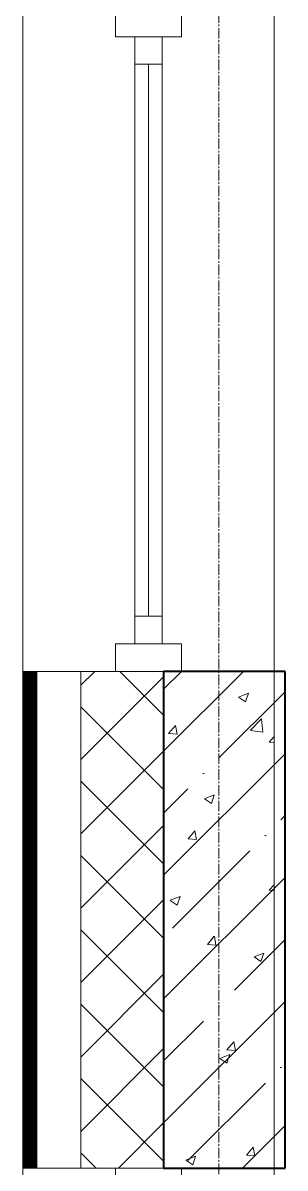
# Model space of a CAD drawing. Header units: millimetres. Extents: x -24360 to 609566, y -391049 to 148426.
# Drawn here: x 193674 to 194149, y 16754 to 18829 of the extents above; entities that cross this region are included whole.
import ezdxf

# ---------------------------------------------------------------- set-up
doc = ezdxf.new("R2010")
doc.units = ezdxf.units.MM
doc.linetypes.add('CENTER2', pattern=[28.575, 19.05, -3.175, 3.175, -3.175])
doc.linetypes.add('HIDDEN2', pattern=[4.7625, 3.175, -1.5875])
for name, color, linetype, lineweight in [('A-Wall_Материал_Газоблок_Контур', 250, 'Continuous', 0), ('АР_Колонны', 70, 'Continuous', 30), ('АР_Окна', 4, 'Continuous', 5), ('АР_Стены ЖБ', 7, 'Continuous', 30), ('АР_Стены ПЕНОблок', 52, 'Continuous', 20), ('АР_Тонкая', 254, 'Continuous', 5), ('АР_Утеплитель', 31, 'Continuous', 0), ('АР_Штриховка', 8, 'Continuous', 0)]:
    doc.layers.add(name, color=color, linetype=linetype, lineweight=lineweight)
doc.layers.add('АР_Оси_РД_100', color=7, linetype='Continuous', lineweight=0, true_color=0x525252)

msp = doc.modelspace()

# ---------------------------------------------------------------- hatches: boundary and pattern name
at = {"layer": 'АР_Штриховка', "linetype": 'Continuous', "lineweight": 5, "true_color": 0x000000}
h = msp.add_hatch(dxfattribs=at)
h.set_pattern_fill('ANSI35', color=18, scale=25, style=0)
h.set_pattern_definition([(45, (194029.4, -14045.81), (-112.2532, 112.2532), []), (45, (194141.65, -14045.81), (-112.2532, 112.2532), [198.4375, -39.6875, 0, -39.6875])])
h.paths.add_polyline_path([(193929.4, 16754.189), (194149.4, 16754.189), (194149.4, 17654.189), (193929.4, 17654.189)], flags=0)

# ---------------------------------------------------------------- linework, layer by layer
at = {"layer": 'A-Wall_Материал_Газоблок_Контур', "color": 18, "linetype": 'Continuous', "lineweight": 0, "true_color": 0x000000}
for p, q in [((193674.4, 18854.189), (193674.4, 17654.189)), ((194129.4, 17654.189), (194129.4, 18854.189)), ((193674.4, 16754.189), (193674.4, 13454.189)), ((194129.4, 13454.189), (194129.4, 16754.189))]:
    msp.add_line(p, q, dxfattribs=at)
at = {"layer": 'АР_Колонны', "color": 18, "linetype": 'HIDDEN2', "lineweight": 25, "true_color": 0x000000}
for p, q in [((193929.4, 17654.189), (194149.4, 17654.189)), ((193929.4, 16754.189), (193929.4, 17654.189)), ((194149.4, 17654.189), (194149.4, 16754.189)), ((194149.4, 16754.189), (193929.4, 16754.189))]:
    msp.add_line(p, q, dxfattribs=at)
at = {"layer": 'АР_Колонны', "color": 18, "linetype": 'Continuous', "lineweight": 30, "true_color": 0x000000}
for p, q in [((194149.4, 17654.189), (193929.4, 17654.189)), ((193929.4, 17654.189), (193929.4, 16754.189)), ((194149.4, 16754.189), (194149.4, 17654.189)), ((193929.4, 16754.189), (194149.4, 16754.189))]:
    msp.add_line(p, q, dxfattribs=at)
at = {"layer": 'АР_Окна', "color": 18, "linetype": 'Continuous', "lineweight": 5, "true_color": 0x000000}
for p, q in [((193674.4, 18854.189), (193674.4, 17654.189)), ((194129.4, 18854.189), (194129.4, 17654.189)), ((193876.9, 18754.189), (193926.9, 18754.189)), ((193901.9, 18754.189), (193901.9, 17754.189)), ((193876.9, 17754.189), (193926.9, 17754.189)), ((193674.4, 16754.189), (193674.4, 13454.189)), ((194129.4, 16754.189), (194129.4, 13454.189))]:
    msp.add_line(p, q, dxfattribs=at)
for points in [[(193961.9, 18804.189), (193961.9, 18854.189), (193841.9, 18854.189), (193841.9, 18804.189)], [(193876.9, 18804.189), (193926.9, 18804.189), (193926.9, 17704.189), (193876.9, 17704.189)], [(193961.9, 17704.189), (193961.9, 17654.189), (193841.9, 17654.189), (193841.9, 17704.189)], [(193961.9, 16704.189), (193961.9, 16754.189), (193841.9, 16754.189), (193841.9, 16704.189)]]:
    msp.add_lwpolyline(points, close=True, dxfattribs=at)
at = {"layer": 'АР_Оси_РД_100', "linetype": 'CENTER2'}
msp.add_line((194029.4, -4259.177), (194029.4, 30254.189), dxfattribs=at)
at = {"layer": 'АР_Стены ЖБ', "color": 18, "linetype": 'Continuous', "lineweight": 40, "true_color": 0x000000}
for p, q in [((194149.4, 17654.189), (193929.4, 17654.189)), ((193929.4, 17654.189), (193929.4, 16754.189)), ((194149.4, 16754.189), (194149.4, 17654.189)), ((193929.4, 16754.189), (194149.4, 16754.189))]:
    msp.add_line(p, q, dxfattribs=at)
at = {"layer": 'АР_Стены ПЕНОблок', "color": 18, "linetype": 'Continuous', "lineweight": 20, "true_color": 0x000000}
for p, q in [((194129.4, 17654.189), (193929.4, 17654.189)), ((193929.4, 17654.189), (193929.4, 16754.189)), ((194129.4, 16754.189), (194129.4, 17654.189)), ((193929.4, 16754.189), (194129.4, 16754.189))]:
    msp.add_line(p, q, dxfattribs=at)
at = {"layer": 'АР_Тонкая', "color": 18, "linetype": 'Continuous', "lineweight": 5, "true_color": 0x000000}
for p, q in [((193699.4, 17654.189), (193674.4, 17654.189)), ((193674.4, 17654.189), (193674.4, 16754.189)), ((193779.4, 17654.189), (193699.4, 17654.189)), ((193699.4, 17654.189), (193699.4, 16754.189)), ((193699.4, 16754.189), (193699.4, 17654.189)), ((193779.4, 16754.189), (193779.4, 17654.189)), ((193674.4, 16754.189), (193699.4, 16754.189)), ((193699.4, 16754.189), (193779.4, 16754.189))]:
    msp.add_line(p, q, dxfattribs=at)
at = {"layer": 'АР_Утеплитель', "color": 18, "linetype": 'Continuous', "lineweight": 0, "true_color": 0x000000}
for p, q in [((193929.4, 17654.189), (193779.4, 17654.189)), ((193779.4, 17654.189), (193779.4, 16754.189)), ((193929.4, 16754.189), (193929.4, 17654.189)), ((193779.4, 16754.189), (193929.4, 16754.189))]:
    msp.add_line(p, q, dxfattribs=at)
at = {"layer": 'АР_Штриховка', "color": 18, "linetype": 'Continuous', "lineweight": 0, "true_color": 0x000000}
for p, q in [((193674.4, 17653.189), (193699.4, 17653.189)), ((193674.4, 17652.189), (193699.4, 17652.189)), ((193674.4, 17651.189), (193699.4, 17651.189)), ((193674.4, 17650.189), (193699.4, 17650.189)), ((193674.4, 17649.189), (193699.4, 17649.189)), ((193674.4, 17648.189), (193699.4, 17648.189)), ((193674.4, 17647.189), (193699.4, 17647.189)), ((193674.4, 17646.189), (193699.4, 17646.189)), ((193674.4, 17645.189), (193699.4, 17645.189)), ((193674.4, 17644.189), (193699.4, 17644.189)), ((193674.4, 17643.189), (193699.4, 17643.189)), ((193674.4, 17642.189), (193699.4, 17642.189)), ((193674.4, 17641.189), (193699.4, 17641.189)), ((193674.4, 17640.189), (193699.4, 17640.189)), ((193674.4, 17639.189), (193699.4, 17639.189)), ((193674.4, 17638.189), (193699.4, 17638.189)), ((193779.4, 17628.999), (193804.589, 17654.189)), ((193779.4, 17494.295), (193929.4, 17644.295)), ((193929.4, 17574.888), (193850.099, 17654.189)), ((193674.4, 17637.189), (193699.4, 17637.189)), ((193674.4, 17636.189), (193699.4, 17636.189)), ((193674.4, 17635.189), (193699.4, 17635.189)), ((193674.4, 17634.189), (193699.4, 17634.189)), ((193674.4, 17633.189), (193699.4, 17633.189)), ((193674.4, 17632.189), (193699.4, 17632.189)), ((193674.4, 17631.189), (193699.4, 17631.189)), ((193674.4, 17630.189), (193699.4, 17630.189)), ((193674.4, 17629.189), (193699.4, 17629.189)), ((193674.4, 17628.189), (193699.4, 17628.189)), ((193674.4, 17627.189), (193699.4, 17627.189)), ((193674.4, 17626.189), (193699.4, 17626.189)), ((193674.4, 17625.189), (193699.4, 17625.189)), ((193674.4, 17624.189), (193699.4, 17624.189)), ((193674.4, 17623.189), (193699.4, 17623.189)), ((193674.4, 17622.189), (193699.4, 17622.189)), ((193674.4, 17621.189), (193699.4, 17621.189)), ((193674.4, 17620.189), (193699.4, 17620.189)), ((193674.4, 17619.189), (193699.4, 17619.189)), ((193674.4, 17618.189), (193699.4, 17618.189)), ((193674.4, 17617.189), (193699.4, 17617.189)), ((193674.4, 17616.189), (193699.4, 17616.189)), ((193674.4, 17615.189), (193699.4, 17615.189)), ((193674.4, 17614.189), (193699.4, 17614.189)), ((193674.4, 17613.189), (193699.4, 17613.189)), ((193674.4, 17612.189), (193699.4, 17612.189)), ((193674.4, 17611.189), (193699.4, 17611.189)), ((193674.4, 17610.189), (193699.4, 17610.189)), ((193674.4, 17609.189), (193699.4, 17609.189)), ((193674.4, 17608.189), (193699.4, 17608.189)), ((193674.4, 17607.189), (193699.4, 17607.189)), ((193674.4, 17606.189), (193699.4, 17606.189)), ((193674.4, 17605.189), (193699.4, 17605.189)), ((193674.4, 17604.189), (193699.4, 17604.189)), ((193674.4, 17603.189), (193699.4, 17603.189)), ((193674.4, 17602.189), (193699.4, 17602.189)), ((193674.4, 17601.189), (193699.4, 17601.189)), ((193674.4, 17600.189), (193699.4, 17600.189)), ((193674.4, 17599.189), (193699.4, 17599.189)), ((193674.4, 17598.189), (193699.4, 17598.189)), ((193674.4, 17597.189), (193699.4, 17597.189)), ((193674.4, 17596.189), (193699.4, 17596.189)), ((194065.063, 17607.72), (194077.698, 17599.198)), ((194065.073, 17607.741), (194082.857, 17614.568)), ((194077.701, 17599.197), (194082.851, 17614.546)), ((193674.4, 17595.189), (193699.4, 17595.189)), ((193674.4, 17594.189), (193699.4, 17594.189)), ((193674.4, 17593.189), (193699.4, 17593.189)), ((193674.4, 17592.189), (193699.4, 17592.189)), ((193674.4, 17591.189), (193699.4, 17591.189)), ((193674.4, 17590.189), (193699.4, 17590.189)), ((193674.4, 17589.189), (193699.4, 17589.189)), ((193674.4, 17588.189), (193699.4, 17588.189)), ((193674.4, 17587.189), (193699.4, 17587.189)), ((193674.4, 17586.189), (193699.4, 17586.189)), ((193674.4, 17585.189), (193699.4, 17585.189)), ((193674.4, 17584.189), (193699.4, 17584.189)), ((193674.4, 17583.189), (193699.4, 17583.189)), ((193674.4, 17582.189), (193699.4, 17582.189)), ((193674.4, 17581.189), (193699.4, 17581.189)), ((193674.4, 17580.189), (193699.4, 17580.189)), ((193674.4, 17579.189), (193699.4, 17579.189)), ((193674.4, 17578.189), (193699.4, 17578.189)), ((193674.4, 17577.189), (193699.4, 17577.189)), ((193674.4, 17576.189), (193699.4, 17576.189)), ((193929.4, 17440.184), (193779.4, 17590.184)), ((193674.4, 17575.189), (193699.4, 17575.189)), ((193674.4, 17574.189), (193699.4, 17574.189)), ((193674.4, 17573.189), (193699.4, 17573.189)), ((193674.4, 17572.189), (193699.4, 17572.189)), ((193674.4, 17571.189), (193699.4, 17571.189)), ((193674.4, 17570.189), (193699.4, 17570.189)), ((193674.4, 17569.189), (193699.4, 17569.189)), ((193674.4, 17568.189), (193699.4, 17568.189)), ((193674.4, 17567.189), (193699.4, 17567.189)), ((193674.4, 17566.189), (193699.4, 17566.189)), ((193674.4, 17565.189), (193699.4, 17565.189)), ((193674.4, 17564.189), (193699.4, 17564.189)), ((193674.4, 17563.189), (193699.4, 17563.189)), ((193674.4, 17562.189), (193699.4, 17562.189)), ((193674.4, 17561.189), (193699.4, 17561.189)), ((193674.4, 17560.189), (193699.4, 17560.189)), ((193674.4, 17559.189), (193699.4, 17559.189)), ((193674.4, 17558.189), (193699.4, 17558.189)), ((193674.4, 17557.189), (193699.4, 17557.189)), ((193674.4, 17556.189), (193699.4, 17556.189)), ((193674.4, 17555.189), (193699.4, 17555.189)), ((193938.414, 17541.688), (193950.659, 17556.281)), ((193953.672, 17540.373), (193950.735, 17556.295)), ((194086.592, 17547.394), (194106.375, 17568.013)), ((194109.201, 17543.893), (194106.395, 17568.016)), ((193674.4, 17554.189), (193699.4, 17554.189)), ((193674.4, 17553.189), (193699.4, 17553.189)), ((193674.4, 17552.189), (193699.4, 17552.189)), ((193674.4, 17551.189), (193699.4, 17551.189)), ((193674.4, 17550.189), (193699.4, 17550.189)), ((193674.4, 17549.189), (193699.4, 17549.189)), ((193674.4, 17548.189), (193699.4, 17548.189)), ((193674.4, 17547.189), (193699.4, 17547.189)), ((193674.4, 17546.189), (193699.4, 17546.189)), ((193674.4, 17545.189), (193699.4, 17545.189)), ((193674.4, 17544.189), (193699.4, 17544.189)), ((193674.4, 17543.189), (193699.4, 17543.189)), ((193674.4, 17542.189), (193699.4, 17542.189)), ((193674.4, 17541.189), (193699.4, 17541.189)), ((193674.4, 17540.189), (193699.4, 17540.189)), ((193674.4, 17539.189), (193699.4, 17539.189)), ((193674.4, 17538.189), (193699.4, 17538.189)), ((193674.4, 17537.189), (193699.4, 17537.189)), ((193674.4, 17536.189), (193699.4, 17536.189)), ((193674.4, 17535.189), (193699.4, 17535.189)), ((193674.4, 17534.189), (193699.4, 17534.189)), ((193938.414, 17541.688), (193953.596, 17540.36)), ((194086.606, 17547.364), (194109.196, 17543.861)), ((194120.599, 17525.749), (194129.4, 17536.237)), ((193674.4, 17533.189), (193699.4, 17533.189)), ((193674.4, 17532.189), (193699.4, 17532.189)), ((193674.4, 17531.189), (193699.4, 17531.189)), ((193674.4, 17530.189), (193699.4, 17530.189)), ((193674.4, 17529.189), (193699.4, 17529.189)), ((193674.4, 17528.189), (193699.4, 17528.189)), ((193674.4, 17527.189), (193699.4, 17527.189)), ((193674.4, 17526.189), (193699.4, 17526.189)), ((193674.4, 17525.189), (193699.4, 17525.189)), ((193674.4, 17524.189), (193699.4, 17524.189)), ((193674.4, 17523.189), (193699.4, 17523.189)), ((193674.4, 17522.189), (193699.4, 17522.189)), ((193674.4, 17521.189), (193699.4, 17521.189)), ((193674.4, 17520.189), (193699.4, 17520.189)), ((193674.4, 17519.189), (193699.4, 17519.189)), ((193674.4, 17518.189), (193699.4, 17518.189)), ((193674.4, 17517.189), (193699.4, 17517.189)), ((193674.4, 17516.189), (193699.4, 17516.189)), ((193674.4, 17515.189), (193699.4, 17515.189)), ((193674.4, 17514.189), (193699.4, 17514.189)), ((193674.4, 17513.189), (193699.4, 17513.189)), ((194120.599, 17525.749), (194129.4, 17524.979)), ((193674.4, 17512.189), (193699.4, 17512.189)), ((193674.4, 17511.189), (193699.4, 17511.189)), ((193674.4, 17510.189), (193699.4, 17510.189)), ((193674.4, 17509.189), (193699.4, 17509.189)), ((193674.4, 17508.189), (193699.4, 17508.189)), ((193674.4, 17507.189), (193699.4, 17507.189)), ((193674.4, 17506.189), (193699.4, 17506.189)), ((193674.4, 17505.189), (193699.4, 17505.189)), ((193674.4, 17504.189), (193699.4, 17504.189)), ((193674.4, 17503.189), (193699.4, 17503.189)), ((193674.4, 17502.189), (193699.4, 17502.189)), ((193674.4, 17501.189), (193699.4, 17501.189)), ((193674.4, 17500.189), (193699.4, 17500.189)), ((193674.4, 17499.189), (193699.4, 17499.189)), ((193674.4, 17498.189), (193699.4, 17498.189)), ((193674.4, 17497.189), (193699.4, 17497.189)), ((193674.4, 17496.189), (193699.4, 17496.189)), ((193674.4, 17495.189), (193699.4, 17495.189)), ((193674.4, 17494.189), (193699.4, 17494.189)), ((193674.4, 17493.189), (193699.4, 17493.189)), ((193779.4, 17359.592), (193929.4, 17509.592)), ((193674.4, 17492.189), (193699.4, 17492.189)), ((193674.4, 17491.189), (193699.4, 17491.189)), ((193674.4, 17490.189), (193699.4, 17490.189)), ((193674.4, 17489.189), (193699.4, 17489.189)), ((193674.4, 17488.189), (193699.4, 17488.189)), ((193674.4, 17487.189), (193699.4, 17487.189)), ((193674.4, 17486.189), (193699.4, 17486.189)), ((193674.4, 17485.189), (193699.4, 17485.189)), ((193674.4, 17484.189), (193699.4, 17484.189)), ((193674.4, 17483.189), (193699.4, 17483.189)), ((193674.4, 17482.189), (193699.4, 17482.189)), ((193674.4, 17481.189), (193699.4, 17481.189)), ((193674.4, 17480.189), (193699.4, 17480.189)), ((193674.4, 17479.189), (193699.4, 17479.189)), ((193674.4, 17478.189), (193699.4, 17478.189)), ((193674.4, 17477.189), (193699.4, 17477.189)), ((193674.4, 17476.189), (193699.4, 17476.189)), ((193674.4, 17475.189), (193699.4, 17475.189)), ((193674.4, 17474.189), (193699.4, 17474.189)), ((193674.4, 17473.189), (193699.4, 17473.189)), ((193674.4, 17472.189), (193699.4, 17472.189)), ((193674.4, 17471.189), (193699.4, 17471.189)), ((193674.4, 17470.189), (193699.4, 17470.189)), ((193674.4, 17469.189), (193699.4, 17469.189)), ((193674.4, 17468.189), (193699.4, 17468.189)), ((193674.4, 17467.189), (193699.4, 17467.189)), ((193674.4, 17466.189), (193699.4, 17466.189)), ((193674.4, 17465.189), (193699.4, 17465.189)), ((193674.4, 17464.189), (193699.4, 17464.189)), ((193674.4, 17463.189), (193699.4, 17463.189)), ((193674.4, 17462.189), (193699.4, 17462.189)), ((193674.4, 17461.189), (193699.4, 17461.189)), ((193674.4, 17460.189), (193699.4, 17460.189)), ((193674.4, 17459.189), (193699.4, 17459.189)), ((193674.4, 17458.189), (193699.4, 17458.189)), ((193674.4, 17457.189), (193699.4, 17457.189)), ((193674.4, 17456.189), (193699.4, 17456.189)), ((193674.4, 17455.189), (193699.4, 17455.189)), ((193674.4, 17454.189), (193699.4, 17454.189)), ((193674.4, 17453.189), (193699.4, 17453.189)), ((193674.4, 17452.189), (193699.4, 17452.189)), ((193674.4, 17451.189), (193699.4, 17451.189)), ((193929.4, 17305.48), (193779.4, 17455.48)), ((193674.4, 17450.189), (193699.4, 17450.189)), ((193674.4, 17449.189), (193699.4, 17449.189)), ((193674.4, 17448.189), (193699.4, 17448.189)), ((193674.4, 17447.189), (193699.4, 17447.189)), ((193674.4, 17446.189), (193699.4, 17446.189)), ((193674.4, 17445.189), (193699.4, 17445.189)), ((193674.4, 17444.189), (193699.4, 17444.189)), ((193674.4, 17443.189), (193699.4, 17443.189)), ((193674.4, 17442.189), (193699.4, 17442.189)), ((193674.4, 17441.189), (193699.4, 17441.189)), ((193674.4, 17440.189), (193699.4, 17440.189)), ((193674.4, 17439.189), (193699.4, 17439.189)), ((193674.4, 17438.189), (193699.4, 17438.189)), ((193674.4, 17437.189), (193699.4, 17437.189)), ((193674.4, 17436.189), (193699.4, 17436.189)), ((193674.4, 17435.189), (193699.4, 17435.189)), ((193674.4, 17434.189), (193699.4, 17434.189)), ((193674.4, 17433.189), (193699.4, 17433.189)), ((193674.4, 17432.189), (193699.4, 17432.189)), ((193674.4, 17431.189), (193699.4, 17431.189)), ((193674.4, 17430.189), (193699.4, 17430.189)), ((194003.27, 17423.553), (194021.055, 17430.379)), ((194015.899, 17415.009), (194021.049, 17430.358)), ((193674.4, 17429.189), (193699.4, 17429.189)), ((193674.4, 17428.189), (193699.4, 17428.189)), ((193674.4, 17427.189), (193699.4, 17427.189)), ((193674.4, 17426.189), (193699.4, 17426.189)), ((193674.4, 17425.189), (193699.4, 17425.189)), ((193674.4, 17424.189), (193699.4, 17424.189)), ((193674.4, 17423.189), (193699.4, 17423.189)), ((193674.4, 17422.189), (193699.4, 17422.189)), ((193674.4, 17421.189), (193699.4, 17421.189)), ((193674.4, 17420.189), (193699.4, 17420.189)), ((193674.4, 17419.189), (193699.4, 17419.189)), ((193674.4, 17418.189), (193699.4, 17418.189)), ((193674.4, 17417.189), (193699.4, 17417.189)), ((193674.4, 17416.189), (193699.4, 17416.189)), ((193674.4, 17415.189), (193699.4, 17415.189)), ((193674.4, 17414.189), (193699.4, 17414.189)), ((193674.4, 17413.189), (193699.4, 17413.189)), ((193674.4, 17412.189), (193699.4, 17412.189)), ((193674.4, 17411.189), (193699.4, 17411.189)), ((193674.4, 17410.189), (193699.4, 17410.189)), ((194003.261, 17423.532), (194015.896, 17415.01)), ((193674.4, 17409.189), (193699.4, 17409.189)), ((193674.4, 17408.189), (193699.4, 17408.189)), ((193674.4, 17407.189), (193699.4, 17407.189)), ((193674.4, 17406.189), (193699.4, 17406.189)), ((193674.4, 17405.189), (193699.4, 17405.189)), ((193674.4, 17404.189), (193699.4, 17404.189)), ((193674.4, 17403.189), (193699.4, 17403.189)), ((193674.4, 17402.189), (193699.4, 17402.189)), ((193674.4, 17401.189), (193699.4, 17401.189)), ((193674.4, 17400.189), (193699.4, 17400.189)), ((193674.4, 17399.189), (193699.4, 17399.189)), ((193674.4, 17398.189), (193699.4, 17398.189)), ((193674.4, 17397.189), (193699.4, 17397.189)), ((193674.4, 17396.189), (193699.4, 17396.189)), ((193674.4, 17395.189), (193699.4, 17395.189)), ((193674.4, 17394.189), (193699.4, 17394.189)), ((193674.4, 17393.189), (193699.4, 17393.189)), ((193674.4, 17392.189), (193699.4, 17392.189)), ((193674.4, 17391.189), (193699.4, 17391.189)), ((193674.4, 17390.189), (193699.4, 17390.189)), ((193674.4, 17389.189), (193699.4, 17389.189)), ((193674.4, 17388.189), (193699.4, 17388.189)), ((193674.4, 17387.189), (193699.4, 17387.189)), ((193674.4, 17386.189), (193699.4, 17386.189)), ((193674.4, 17385.189), (193699.4, 17385.189)), ((193674.4, 17384.189), (193699.4, 17384.189)), ((193674.4, 17383.189), (193699.4, 17383.189)), ((193674.4, 17382.189), (193699.4, 17382.189)), ((193674.4, 17381.189), (193699.4, 17381.189)), ((193674.4, 17380.189), (193699.4, 17380.189)), ((193674.4, 17379.189), (193699.4, 17379.189)), ((193674.4, 17378.189), (193699.4, 17378.189)), ((193674.4, 17377.189), (193699.4, 17377.189)), ((193674.4, 17376.189), (193699.4, 17376.189)), ((193674.4, 17375.189), (193699.4, 17375.189)), ((193674.4, 17374.189), (193699.4, 17374.189)), ((193674.4, 17373.189), (193699.4, 17373.189)), ((193674.4, 17372.189), (193699.4, 17372.189)), ((193674.4, 17371.189), (193699.4, 17371.189)), ((193674.4, 17370.189), (193699.4, 17370.189)), ((193674.4, 17369.189), (193699.4, 17369.189)), ((193674.4, 17368.189), (193699.4, 17368.189)), ((193779.4, 17224.888), (193929.4, 17374.888)), ((193674.4, 17367.189), (193699.4, 17367.189)), ((193674.4, 17366.189), (193699.4, 17366.189)), ((193674.4, 17365.189), (193699.4, 17365.189)), ((193674.4, 17364.189), (193699.4, 17364.189)), ((193674.4, 17363.189), (193699.4, 17363.189)), ((193674.4, 17362.189), (193699.4, 17362.189)), ((193674.4, 17361.189), (193699.4, 17361.189)), ((193674.4, 17360.189), (193699.4, 17360.189)), ((193674.4, 17359.189), (193699.4, 17359.189)), ((193674.4, 17358.189), (193699.4, 17358.189)), ((193674.4, 17357.189), (193699.4, 17357.189)), ((193674.4, 17356.189), (193699.4, 17356.189)), ((193674.4, 17355.189), (193699.4, 17355.189)), ((193674.4, 17354.189), (193699.4, 17354.189)), ((193674.4, 17353.189), (193699.4, 17353.189)), ((193674.4, 17352.189), (193699.4, 17352.189)), ((193674.4, 17351.189), (193699.4, 17351.189)), ((193674.4, 17350.189), (193699.4, 17350.189)), ((193674.4, 17349.189), (193699.4, 17349.189)), ((193674.4, 17348.189), (193699.4, 17348.189)), ((193674.4, 17347.189), (193699.4, 17347.189)), ((193973.658, 17350.631), (193985.903, 17365.224)), ((193973.658, 17350.631), (193988.84, 17349.303)), ((193988.915, 17349.317), (193985.978, 17365.238)), ((193674.4, 17346.189), (193699.4, 17346.189)), ((193674.4, 17345.189), (193699.4, 17345.189)), ((193674.4, 17344.189), (193699.4, 17344.189)), ((193674.4, 17343.189), (193699.4, 17343.189)), ((193674.4, 17342.189), (193699.4, 17342.189)), ((193674.4, 17341.189), (193699.4, 17341.189)), ((193674.4, 17340.189), (193699.4, 17340.189)), ((193674.4, 17339.189), (193699.4, 17339.189)), ((193674.4, 17338.189), (193699.4, 17338.189)), ((193674.4, 17337.189), (193699.4, 17337.189)), ((193674.4, 17336.189), (193699.4, 17336.189)), ((193674.4, 17335.189), (193699.4, 17335.189)), ((193674.4, 17334.189), (193699.4, 17334.189)), ((193674.4, 17333.189), (193699.4, 17333.189)), ((193674.4, 17332.189), (193699.4, 17332.189)), ((193674.4, 17331.189), (193699.4, 17331.189)), ((193674.4, 17330.189), (193699.4, 17330.189)), ((193674.4, 17329.189), (193699.4, 17329.189)), ((193674.4, 17328.189), (193699.4, 17328.189)), ((193674.4, 17327.189), (193699.4, 17327.189)), ((193674.4, 17326.189), (193699.4, 17326.189)), ((193674.4, 17325.189), (193699.4, 17325.189)), ((193674.4, 17324.189), (193699.4, 17324.189)), ((193674.4, 17323.189), (193699.4, 17323.189)), ((193674.4, 17322.189), (193699.4, 17322.189)), ((193674.4, 17321.189), (193699.4, 17321.189)), ((193674.4, 17320.189), (193699.4, 17320.189)), ((193674.4, 17319.189), (193699.4, 17319.189)), ((193674.4, 17318.189), (193699.4, 17318.189)), ((193674.4, 17317.189), (193699.4, 17317.189)), ((193674.4, 17316.189), (193699.4, 17316.189)), ((193674.4, 17315.189), (193699.4, 17315.189)), ((193674.4, 17314.189), (193699.4, 17314.189)), ((193674.4, 17313.189), (193699.4, 17313.189)), ((193674.4, 17312.189), (193699.4, 17312.189)), ((193674.4, 17311.189), (193699.4, 17311.189)), ((193674.4, 17310.189), (193699.4, 17310.189)), ((193674.4, 17309.189), (193699.4, 17309.189)), ((193674.4, 17308.189), (193699.4, 17308.189)), ((193674.4, 17307.189), (193699.4, 17307.189)), ((193674.4, 17306.189), (193699.4, 17306.189)), ((193929.4, 17170.776), (193779.4, 17320.776)), ((193674.4, 17305.189), (193699.4, 17305.189)), ((193674.4, 17304.189), (193699.4, 17304.189)), ((193674.4, 17303.189), (193699.4, 17303.189)), ((193674.4, 17302.189), (193699.4, 17302.189)), ((193674.4, 17301.189), (193699.4, 17301.189)), ((193674.4, 17300.189), (193699.4, 17300.189)), ((193674.4, 17299.189), (193699.4, 17299.189)), ((193674.4, 17298.189), (193699.4, 17298.189)), ((193674.4, 17297.189), (193699.4, 17297.189)), ((193674.4, 17296.189), (193699.4, 17296.189)), ((193674.4, 17295.189), (193699.4, 17295.189)), ((193674.4, 17294.189), (193699.4, 17294.189)), ((193674.4, 17293.189), (193699.4, 17293.189)), ((193674.4, 17292.189), (193699.4, 17292.189)), ((193674.4, 17291.189), (193699.4, 17291.189)), ((193674.4, 17290.189), (193699.4, 17290.189)), ((193674.4, 17289.189), (193699.4, 17289.189)), ((193674.4, 17288.189), (193699.4, 17288.189)), ((193674.4, 17287.189), (193699.4, 17287.189)), ((193674.4, 17286.189), (193699.4, 17286.189)), ((193674.4, 17285.189), (193699.4, 17285.189)), ((193674.4, 17284.189), (193699.4, 17284.189)), ((193674.4, 17283.189), (193699.4, 17283.189)), ((193674.4, 17282.189), (193699.4, 17282.189)), ((193674.4, 17281.189), (193699.4, 17281.189)), ((193674.4, 17280.189), (193699.4, 17280.189)), ((193674.4, 17279.189), (193699.4, 17279.189)), ((193674.4, 17278.189), (193699.4, 17278.189)), ((193674.4, 17277.189), (193699.4, 17277.189)), ((193674.4, 17276.189), (193699.4, 17276.189)), ((193674.4, 17275.189), (193699.4, 17275.189)), ((193674.4, 17274.189), (193699.4, 17274.189)), ((193674.4, 17273.189), (193699.4, 17273.189)), ((193674.4, 17272.189), (193699.4, 17272.189)), ((193674.4, 17271.189), (193699.4, 17271.189)), ((193674.4, 17270.189), (193699.4, 17270.189)), ((193674.4, 17269.189), (193699.4, 17269.189)), ((193674.4, 17268.189), (193699.4, 17268.189)), ((193674.4, 17267.189), (193699.4, 17267.189)), ((193674.4, 17266.189), (193699.4, 17266.189)), ((193674.4, 17265.189), (193699.4, 17265.189)), ((193674.4, 17264.189), (193699.4, 17264.189)), ((194120.266, 17257.926), (194129.4, 17267.445)), ((193674.4, 17263.189), (193699.4, 17263.189)), ((193674.4, 17262.189), (193699.4, 17262.189)), ((193674.4, 17261.189), (193699.4, 17261.189)), ((193674.4, 17260.189), (193699.4, 17260.189)), ((193674.4, 17259.189), (193699.4, 17259.189)), ((193674.4, 17258.189), (193699.4, 17258.189)), ((193674.4, 17257.189), (193699.4, 17257.189)), ((193674.4, 17256.189), (193699.4, 17256.189)), ((193674.4, 17255.189), (193699.4, 17255.189)), ((193674.4, 17254.189), (193699.4, 17254.189)), ((193674.4, 17253.189), (193699.4, 17253.189)), ((193674.4, 17252.189), (193699.4, 17252.189)), ((193674.4, 17251.189), (193699.4, 17251.189)), ((193674.4, 17250.189), (193699.4, 17250.189)), ((193674.4, 17249.189), (193699.4, 17249.189)), ((193674.4, 17248.189), (193699.4, 17248.189)), ((193674.4, 17247.189), (193699.4, 17247.189)), ((193674.4, 17246.189), (193699.4, 17246.189)), ((193674.4, 17245.189), (193699.4, 17245.189)), ((193674.4, 17244.189), (193699.4, 17244.189)), ((193941.468, 17239.364), (193959.253, 17246.191)), ((193954.097, 17230.821), (193959.247, 17246.17)), ((194120.281, 17257.896), (194129.4, 17256.482)), ((193674.4, 17243.189), (193699.4, 17243.189)), ((193674.4, 17242.189), (193699.4, 17242.189)), ((193674.4, 17241.189), (193699.4, 17241.189)), ((193674.4, 17240.189), (193699.4, 17240.189)), ((193674.4, 17239.189), (193699.4, 17239.189)), ((193674.4, 17238.189), (193699.4, 17238.189)), ((193674.4, 17237.189), (193699.4, 17237.189)), ((193674.4, 17236.189), (193699.4, 17236.189)), ((193674.4, 17235.189), (193699.4, 17235.189)), ((193674.4, 17234.189), (193699.4, 17234.189)), ((193674.4, 17233.189), (193699.4, 17233.189)), ((193674.4, 17232.189), (193699.4, 17232.189)), ((193674.4, 17231.189), (193699.4, 17231.189)), ((193674.4, 17230.189), (193699.4, 17230.189)), ((193674.4, 17229.189), (193699.4, 17229.189)), ((193674.4, 17228.189), (193699.4, 17228.189)), ((193674.4, 17227.189), (193699.4, 17227.189)), ((193674.4, 17226.189), (193699.4, 17226.189)), ((193674.4, 17225.189), (193699.4, 17225.189)), ((193674.4, 17224.189), (193699.4, 17224.189)), ((193674.4, 17223.189), (193699.4, 17223.189)), ((193779.4, 17090.184), (193929.4, 17240.184)), ((193941.459, 17239.344), (193954.094, 17230.822)), ((193674.4, 17222.189), (193699.4, 17222.189)), ((193674.4, 17221.189), (193699.4, 17221.189)), ((193674.4, 17220.189), (193699.4, 17220.189)), ((193674.4, 17219.189), (193699.4, 17219.189)), ((193674.4, 17218.189), (193699.4, 17218.189)), ((193674.4, 17217.189), (193699.4, 17217.189)), ((193674.4, 17216.189), (193699.4, 17216.189)), ((193674.4, 17215.189), (193699.4, 17215.189)), ((193674.4, 17214.189), (193699.4, 17214.189)), ((193674.4, 17213.189), (193699.4, 17213.189)), ((193674.4, 17212.189), (193699.4, 17212.189)), ((193674.4, 17211.189), (193699.4, 17211.189)), ((193674.4, 17210.189), (193699.4, 17210.189)), ((193674.4, 17209.189), (193699.4, 17209.189)), ((193674.4, 17208.189), (193699.4, 17208.189)), ((193674.4, 17207.189), (193699.4, 17207.189)), ((193674.4, 17206.189), (193699.4, 17206.189)), ((193674.4, 17205.189), (193699.4, 17205.189)), ((193674.4, 17204.189), (193699.4, 17204.189)), ((193674.4, 17203.189), (193699.4, 17203.189)), ((193674.4, 17202.189), (193699.4, 17202.189)), ((193674.4, 17201.189), (193699.4, 17201.189)), ((193674.4, 17200.189), (193699.4, 17200.189)), ((193674.4, 17199.189), (193699.4, 17199.189)), ((193674.4, 17198.189), (193699.4, 17198.189)), ((193674.4, 17197.189), (193699.4, 17197.189)), ((193674.4, 17196.189), (193699.4, 17196.189)), ((193674.4, 17195.189), (193699.4, 17195.189)), ((193674.4, 17194.189), (193699.4, 17194.189)), ((193674.4, 17193.189), (193699.4, 17193.189)), ((193674.4, 17192.189), (193699.4, 17192.189)), ((193674.4, 17191.189), (193699.4, 17191.189)), ((193674.4, 17190.189), (193699.4, 17190.189)), ((193674.4, 17189.189), (193699.4, 17189.189)), ((193674.4, 17188.189), (193699.4, 17188.189)), ((193674.4, 17187.189), (193699.4, 17187.189)), ((193674.4, 17186.189), (193699.4, 17186.189)), ((193674.4, 17185.189), (193699.4, 17185.189)), ((193674.4, 17184.189), (193699.4, 17184.189)), ((193674.4, 17183.189), (193699.4, 17183.189)), ((193674.4, 17182.189), (193699.4, 17182.189)), ((193674.4, 17181.189), (193699.4, 17181.189)), ((193929.4, 17036.072), (193779.4, 17186.072)), ((193674.4, 17180.189), (193699.4, 17180.189)), ((193674.4, 17179.189), (193699.4, 17179.189)), ((193674.4, 17178.189), (193699.4, 17178.189)), ((193674.4, 17177.189), (193699.4, 17177.189)), ((193674.4, 17176.189), (193699.4, 17176.189)), ((193674.4, 17175.189), (193699.4, 17175.189)), ((193674.4, 17174.189), (193699.4, 17174.189)), ((193674.4, 17173.189), (193699.4, 17173.189)), ((193674.4, 17172.189), (193699.4, 17172.189)), ((193674.4, 17171.189), (193699.4, 17171.189)), ((193674.4, 17170.189), (193699.4, 17170.189)), ((193674.4, 17169.189), (193699.4, 17169.189)), ((193674.4, 17168.189), (193699.4, 17168.189)), ((193674.4, 17167.189), (193699.4, 17167.189)), ((193674.4, 17166.189), (193699.4, 17166.189)), ((193674.4, 17165.189), (193699.4, 17165.189)), ((193674.4, 17164.189), (193699.4, 17164.189)), ((193674.4, 17163.189), (193699.4, 17163.189)), ((193674.4, 17162.189), (193699.4, 17162.189)), ((193674.4, 17161.189), (193699.4, 17161.189)), ((194008.901, 17159.574), (194021.146, 17174.168)), ((194024.158, 17158.26), (194021.221, 17174.181)), ((193674.4, 17160.189), (193699.4, 17160.189)), ((193674.4, 17159.189), (193699.4, 17159.189)), ((193674.4, 17158.189), (193699.4, 17158.189)), ((193674.4, 17157.189), (193699.4, 17157.189)), ((193674.4, 17156.189), (193699.4, 17156.189)), ((193674.4, 17155.189), (193699.4, 17155.189)), ((193674.4, 17154.189), (193699.4, 17154.189)), ((193674.4, 17153.189), (193699.4, 17153.189)), ((193674.4, 17152.189), (193699.4, 17152.189)), ((193674.4, 17151.189), (193699.4, 17151.189)), ((193674.4, 17150.189), (193699.4, 17150.189)), ((193674.4, 17149.189), (193699.4, 17149.189)), ((193674.4, 17148.189), (193699.4, 17148.189)), ((193674.4, 17147.189), (193699.4, 17147.189)), ((193674.4, 17146.189), (193699.4, 17146.189)), ((193674.4, 17145.189), (193699.4, 17145.189)), ((193674.4, 17144.189), (193699.4, 17144.189)), ((193674.4, 17143.189), (193699.4, 17143.189)), ((193674.4, 17142.189), (193699.4, 17142.189)), ((193674.4, 17141.189), (193699.4, 17141.189)), ((193674.4, 17140.189), (193699.4, 17140.189)), ((194008.901, 17159.574), (194024.083, 17158.246)), ((194093.083, 17137.099), (194110.867, 17143.926)), ((194105.711, 17128.556), (194110.861, 17143.905)), ((193674.4, 17139.189), (193699.4, 17139.189)), ((193674.4, 17138.189), (193699.4, 17138.189)), ((193674.4, 17137.189), (193699.4, 17137.189)), ((193674.4, 17136.189), (193699.4, 17136.189)), ((193674.4, 17135.189), (193699.4, 17135.189)), ((193674.4, 17134.189), (193699.4, 17134.189)), ((193674.4, 17133.189), (193699.4, 17133.189)), ((193674.4, 17132.189), (193699.4, 17132.189)), ((193674.4, 17131.189), (193699.4, 17131.189)), ((193674.4, 17130.189), (193699.4, 17130.189)), ((193674.4, 17129.189), (193699.4, 17129.189)), ((193674.4, 17128.189), (193699.4, 17128.189)), ((193674.4, 17127.189), (193699.4, 17127.189)), ((193674.4, 17126.189), (193699.4, 17126.189)), ((193674.4, 17125.189), (193699.4, 17125.189)), ((193674.4, 17124.189), (193699.4, 17124.189)), ((193674.4, 17123.189), (193699.4, 17123.189)), ((193674.4, 17122.189), (193699.4, 17122.189)), ((193674.4, 17121.189), (193699.4, 17121.189)), ((193674.4, 17120.189), (193699.4, 17120.189)), ((193674.4, 17119.189), (193699.4, 17119.189)), ((194093.074, 17137.079), (194105.708, 17128.557)), ((193674.4, 17118.189), (193699.4, 17118.189)), ((193674.4, 17117.189), (193699.4, 17117.189)), ((193674.4, 17116.189), (193699.4, 17116.189)), ((193674.4, 17115.189), (193699.4, 17115.189)), ((193674.4, 17114.189), (193699.4, 17114.189)), ((193674.4, 17113.189), (193699.4, 17113.189)), ((193674.4, 17112.189), (193699.4, 17112.189)), ((193674.4, 17111.189), (193699.4, 17111.189)), ((193674.4, 17110.189), (193699.4, 17110.189)), ((193674.4, 17109.189), (193699.4, 17109.189)), ((193674.4, 17108.189), (193699.4, 17108.189)), ((193674.4, 17107.189), (193699.4, 17107.189)), ((193674.4, 17106.189), (193699.4, 17106.189)), ((193674.4, 17105.189), (193699.4, 17105.189)), ((193674.4, 17104.189), (193699.4, 17104.189)), ((193674.4, 17103.189), (193699.4, 17103.189)), ((193674.4, 17102.189), (193699.4, 17102.189)), ((193674.4, 17101.189), (193699.4, 17101.189)), ((193674.4, 17100.189), (193699.4, 17100.189)), ((193674.4, 17099.189), (193699.4, 17099.189)), ((193674.4, 17098.189), (193699.4, 17098.189)), ((193779.4, 16955.48), (193929.4, 17105.48)), ((193674.4, 17097.189), (193699.4, 17097.189)), ((193674.4, 17096.189), (193699.4, 17096.189)), ((193674.4, 17095.189), (193699.4, 17095.189)), ((193674.4, 17094.189), (193699.4, 17094.189)), ((193674.4, 17093.189), (193699.4, 17093.189)), ((193674.4, 17092.189), (193699.4, 17092.189)), ((193674.4, 17091.189), (193699.4, 17091.189)), ((193674.4, 17090.189), (193699.4, 17090.189)), ((193674.4, 17089.189), (193699.4, 17089.189)), ((193674.4, 17088.189), (193699.4, 17088.189)), ((193674.4, 17087.189), (193699.4, 17087.189)), ((193674.4, 17086.189), (193699.4, 17086.189)), ((193674.4, 17085.189), (193699.4, 17085.189)), ((193674.4, 17084.189), (193699.4, 17084.189)), ((193674.4, 17083.189), (193699.4, 17083.189)), ((193674.4, 17082.189), (193699.4, 17082.189)), ((193674.4, 17081.189), (193699.4, 17081.189)), ((193674.4, 17080.189), (193699.4, 17080.189)), ((193674.4, 17079.189), (193699.4, 17079.189)), ((193674.4, 17078.189), (193699.4, 17078.189)), ((193674.4, 17077.189), (193699.4, 17077.189)), ((193674.4, 17076.189), (193699.4, 17076.189)), ((193674.4, 17075.189), (193699.4, 17075.189)), ((193674.4, 17074.189), (193699.4, 17074.189)), ((193674.4, 17073.189), (193699.4, 17073.189)), ((193674.4, 17072.189), (193699.4, 17072.189)), ((193674.4, 17071.189), (193699.4, 17071.189)), ((193674.4, 17070.189), (193699.4, 17070.189)), ((193674.4, 17069.189), (193699.4, 17069.189)), ((193674.4, 17068.189), (193699.4, 17068.189)), ((193674.4, 17067.189), (193699.4, 17067.189)), ((193674.4, 17066.189), (193699.4, 17066.189)), ((193674.4, 17065.189), (193699.4, 17065.189)), ((193674.4, 17064.189), (193699.4, 17064.189)), ((193674.4, 17063.189), (193699.4, 17063.189)), ((193674.4, 17062.189), (193699.4, 17062.189)), ((193674.4, 17061.189), (193699.4, 17061.189)), ((193674.4, 17060.189), (193699.4, 17060.189)), ((193674.4, 17059.189), (193699.4, 17059.189)), ((193674.4, 17058.189), (193699.4, 17058.189)), ((193674.4, 17057.189), (193699.4, 17057.189)), ((193674.4, 17056.189), (193699.4, 17056.189)), ((193674.4, 17055.189), (193699.4, 17055.189)), ((193674.4, 17054.189), (193699.4, 17054.189)), ((193674.4, 17053.189), (193699.4, 17053.189)), ((193674.4, 17052.189), (193699.4, 17052.189)), ((193674.4, 17051.189), (193699.4, 17051.189)), ((193674.4, 17050.189), (193699.4, 17050.189)), ((193674.4, 17049.189), (193699.4, 17049.189)), ((193674.4, 17048.189), (193699.4, 17048.189)), ((193674.4, 17047.189), (193699.4, 17047.189)), ((193674.4, 17046.189), (193699.4, 17046.189)), ((193674.4, 17045.189), (193699.4, 17045.189)), ((193674.4, 17044.189), (193699.4, 17044.189)), ((193674.4, 17043.189), (193699.4, 17043.189)), ((193674.4, 17042.189), (193699.4, 17042.189)), ((193674.4, 17041.189), (193699.4, 17041.189)), ((193674.4, 17040.189), (193699.4, 17040.189)), ((193674.4, 17039.189), (193699.4, 17039.189)), ((193674.4, 17038.189), (193699.4, 17038.189)), ((193674.4, 17037.189), (193699.4, 17037.189)), ((193674.4, 17036.189), (193699.4, 17036.189)), ((193929.4, 16901.369), (193779.4, 17051.369)), ((193674.4, 17035.189), (193699.4, 17035.189)), ((193674.4, 17034.189), (193699.4, 17034.189)), ((193674.4, 17033.189), (193699.4, 17033.189)), ((193674.4, 17032.189), (193699.4, 17032.189)), ((193674.4, 17031.189), (193699.4, 17031.189)), ((193674.4, 17030.189), (193699.4, 17030.189)), ((193674.4, 17029.189), (193699.4, 17029.189)), ((193674.4, 17028.189), (193699.4, 17028.189)), ((193674.4, 17027.189), (193699.4, 17027.189)), ((193674.4, 17026.189), (193699.4, 17026.189)), ((193674.4, 17025.189), (193699.4, 17025.189)), ((193674.4, 17024.189), (193699.4, 17024.189)), ((193674.4, 17023.189), (193699.4, 17023.189)), ((193674.4, 17022.189), (193699.4, 17022.189)), ((193674.4, 17021.189), (193699.4, 17021.189)), ((193674.4, 17020.189), (193699.4, 17020.189)), ((193674.4, 17019.189), (193699.4, 17019.189)), ((193674.4, 17018.189), (193699.4, 17018.189)), ((193674.4, 17017.189), (193699.4, 17017.189)), ((193674.4, 17016.189), (193699.4, 17016.189)), ((193674.4, 17015.189), (193699.4, 17015.189)), ((193674.4, 17014.189), (193699.4, 17014.189)), ((193674.4, 17013.189), (193699.4, 17013.189)), ((193674.4, 17012.189), (193699.4, 17012.189)), ((193674.4, 17011.189), (193699.4, 17011.189)), ((193674.4, 17010.189), (193699.4, 17010.189)), ((193674.4, 17009.189), (193699.4, 17009.189)), ((193674.4, 17008.189), (193699.4, 17008.189)), ((193674.4, 17007.189), (193699.4, 17007.189)), ((193674.4, 17006.189), (193699.4, 17006.189)), ((193674.4, 17005.189), (193699.4, 17005.189)), ((193674.4, 17004.189), (193699.4, 17004.189)), ((193674.4, 17003.189), (193699.4, 17003.189)), ((193674.4, 17002.189), (193699.4, 17002.189)), ((193674.4, 17001.189), (193699.4, 17001.189)), ((193674.4, 17000.189), (193699.4, 17000.189)), ((193674.4, 16999.189), (193699.4, 16999.189)), ((193674.4, 16998.189), (193699.4, 16998.189)), ((193674.4, 16997.189), (193699.4, 16997.189)), ((193674.4, 16996.189), (193699.4, 16996.189)), ((193674.4, 16995.189), (193699.4, 16995.189)), ((193674.4, 16994.189), (193699.4, 16994.189)), ((193674.4, 16993.189), (193699.4, 16993.189)), ((193674.4, 16992.189), (193699.4, 16992.189)), ((193674.4, 16991.189), (193699.4, 16991.189)), ((193674.4, 16990.189), (193699.4, 16990.189)), ((193674.4, 16989.189), (193699.4, 16989.189)), ((193674.4, 16988.189), (193699.4, 16988.189)), ((193674.4, 16987.189), (193699.4, 16987.189)), ((193674.4, 16986.189), (193699.4, 16986.189)), ((193674.4, 16985.189), (193699.4, 16985.189)), ((193674.4, 16984.189), (193699.4, 16984.189)), ((193674.4, 16983.189), (193699.4, 16983.189)), ((193674.4, 16982.189), (193699.4, 16982.189)), ((193674.4, 16981.189), (193699.4, 16981.189)), ((193674.4, 16980.189), (193699.4, 16980.189)), ((193674.4, 16979.189), (193699.4, 16979.189)), ((193674.4, 16978.189), (193699.4, 16978.189)), ((193674.4, 16977.189), (193699.4, 16977.189)), ((193674.4, 16976.189), (193699.4, 16976.189)), ((193674.4, 16975.189), (193699.4, 16975.189)), ((193674.4, 16974.189), (193699.4, 16974.189)), ((194044.145, 16968.518), (194056.39, 16983.111)), ((194059.4, 16967.203), (194056.464, 16983.124)), ((193674.4, 16973.189), (193699.4, 16973.189)), ((193674.4, 16972.189), (193699.4, 16972.189)), ((193674.4, 16971.189), (193699.4, 16971.189)), ((193674.4, 16970.189), (193699.4, 16970.189)), ((193674.4, 16969.189), (193699.4, 16969.189)), ((193674.4, 16968.189), (193699.4, 16968.189)), ((193674.4, 16967.189), (193699.4, 16967.189)), ((193674.4, 16966.189), (193699.4, 16966.189)), ((193674.4, 16965.189), (193699.4, 16965.189)), ((193674.4, 16964.189), (193699.4, 16964.189)), ((193674.4, 16963.189), (193699.4, 16963.189)), ((193674.4, 16962.189), (193699.4, 16962.189)), ((193674.4, 16961.189), (193699.4, 16961.189)), ((193674.4, 16960.189), (193699.4, 16960.189)), ((193674.4, 16959.189), (193699.4, 16959.189)), ((193674.4, 16958.189), (193699.4, 16958.189)), ((193674.4, 16957.189), (193699.4, 16957.189)), ((193674.4, 16956.189), (193699.4, 16956.189)), ((193674.4, 16955.189), (193699.4, 16955.189)), ((193674.4, 16954.189), (193699.4, 16954.189)), ((193674.4, 16953.189), (193699.4, 16953.189)), ((193779.4, 16820.776), (193929.4, 16970.776)), ((194031.272, 16952.891), (194043.906, 16944.369)), ((194031.281, 16952.911), (194049.065, 16959.738)), ((194043.909, 16944.368), (194049.059, 16959.717)), ((194044.145, 16968.517), (194059.327, 16967.189)), ((193674.4, 16952.189), (193699.4, 16952.189)), ((193674.4, 16951.189), (193699.4, 16951.189)), ((193674.4, 16950.189), (193699.4, 16950.189)), ((193674.4, 16949.189), (193699.4, 16949.189)), ((193674.4, 16948.189), (193699.4, 16948.189)), ((193674.4, 16947.189), (193699.4, 16947.189)), ((193674.4, 16946.189), (193699.4, 16946.189)), ((193674.4, 16945.189), (193699.4, 16945.189)), ((193674.4, 16944.189), (193699.4, 16944.189)), ((193674.4, 16943.189), (193699.4, 16943.189)), ((193674.4, 16942.189), (193699.4, 16942.189)), ((193674.4, 16941.189), (193699.4, 16941.189)), ((193674.4, 16940.189), (193699.4, 16940.189)), ((193674.4, 16939.189), (193699.4, 16939.189)), ((193674.4, 16938.189), (193699.4, 16938.189)), ((193674.4, 16937.189), (193699.4, 16937.189)), ((193674.4, 16936.189), (193699.4, 16936.189)), ((193674.4, 16935.189), (193699.4, 16935.189)), ((193674.4, 16934.189), (193699.4, 16934.189)), ((193674.4, 16933.189), (193699.4, 16933.189)), ((193674.4, 16932.189), (193699.4, 16932.189)), ((193674.4, 16931.189), (193699.4, 16931.189)), ((193674.4, 16930.189), (193699.4, 16930.189)), ((193674.4, 16929.189), (193699.4, 16929.189)), ((193674.4, 16928.189), (193699.4, 16928.189)), ((193674.4, 16927.189), (193699.4, 16927.189)), ((193674.4, 16926.189), (193699.4, 16926.189)), ((193674.4, 16925.189), (193699.4, 16925.189)), ((193674.4, 16924.189), (193699.4, 16924.189)), ((193674.4, 16923.189), (193699.4, 16923.189)), ((193674.4, 16922.189), (193699.4, 16922.189)), ((193674.4, 16921.189), (193699.4, 16921.189)), ((193674.4, 16920.189), (193699.4, 16920.189)), ((193674.4, 16919.189), (193699.4, 16919.189)), ((193674.4, 16918.189), (193699.4, 16918.189)), ((193674.4, 16917.189), (193699.4, 16917.189)), ((193674.4, 16916.189), (193699.4, 16916.189)), ((193674.4, 16915.189), (193699.4, 16915.189)), ((193674.4, 16914.189), (193699.4, 16914.189)), ((193674.4, 16913.189), (193699.4, 16913.189)), ((193674.4, 16912.189), (193699.4, 16912.189)), ((193929.4, 16766.665), (193779.4, 16916.665)), ((193674.4, 16911.189), (193699.4, 16911.189)), ((193674.4, 16910.189), (193699.4, 16910.189)), ((193674.4, 16909.189), (193699.4, 16909.189)), ((193674.4, 16908.189), (193699.4, 16908.189)), ((193674.4, 16907.189), (193699.4, 16907.189)), ((193674.4, 16906.189), (193699.4, 16906.189)), ((193674.4, 16905.189), (193699.4, 16905.189)), ((193674.4, 16904.189), (193699.4, 16904.189)), ((193674.4, 16903.189), (193699.4, 16903.189)), ((193674.4, 16902.189), (193699.4, 16902.189)), ((193674.4, 16901.189), (193699.4, 16901.189)), ((193674.4, 16900.189), (193699.4, 16900.189)), ((193674.4, 16899.189), (193699.4, 16899.189)), ((193674.4, 16898.189), (193699.4, 16898.189)), ((193674.4, 16897.189), (193699.4, 16897.189)), ((193674.4, 16896.189), (193699.4, 16896.189)), ((193674.4, 16895.189), (193699.4, 16895.189)), ((193674.4, 16894.189), (193699.4, 16894.189)), ((193674.4, 16893.189), (193699.4, 16893.189)), ((193674.4, 16892.189), (193699.4, 16892.189)), ((193674.4, 16891.189), (193699.4, 16891.189)), ((193674.4, 16890.189), (193699.4, 16890.189)), ((193674.4, 16889.189), (193699.4, 16889.189)), ((193674.4, 16888.189), (193699.4, 16888.189)), ((193674.4, 16887.189), (193699.4, 16887.189)), ((193674.4, 16886.189), (193699.4, 16886.189)), ((193674.4, 16885.189), (193699.4, 16885.189)), ((193674.4, 16884.189), (193699.4, 16884.189)), ((193674.4, 16883.189), (193699.4, 16883.189)), ((193674.4, 16882.189), (193699.4, 16882.189)), ((193674.4, 16881.189), (193699.4, 16881.189)), ((193674.4, 16880.189), (193699.4, 16880.189)), ((193674.4, 16879.189), (193699.4, 16879.189)), ((193674.4, 16878.189), (193699.4, 16878.189)), ((193674.4, 16877.189), (193699.4, 16877.189)), ((193674.4, 16876.189), (193699.4, 16876.189)), ((193674.4, 16875.189), (193699.4, 16875.189)), ((193674.4, 16874.189), (193699.4, 16874.189)), ((193674.4, 16873.189), (193699.4, 16873.189)), ((193674.4, 16872.189), (193699.4, 16872.189)), ((193674.4, 16871.189), (193699.4, 16871.189)), ((193674.4, 16870.189), (193699.4, 16870.189)), ((193674.4, 16869.189), (193699.4, 16869.189)), ((193674.4, 16868.189), (193699.4, 16868.189)), ((193674.4, 16867.189), (193699.4, 16867.189)), ((193674.4, 16866.189), (193699.4, 16866.189)), ((193674.4, 16865.189), (193699.4, 16865.189)), ((193674.4, 16864.189), (193699.4, 16864.189)), ((193674.4, 16863.189), (193699.4, 16863.189)), ((193674.4, 16862.189), (193699.4, 16862.189)), ((193674.4, 16861.189), (193699.4, 16861.189)), ((193674.4, 16860.189), (193699.4, 16860.189)), ((193674.4, 16859.189), (193699.4, 16859.189)), ((193674.4, 16858.189), (193699.4, 16858.189)), ((193674.4, 16857.189), (193699.4, 16857.189)), ((193674.4, 16856.189), (193699.4, 16856.189)), ((193674.4, 16855.189), (193699.4, 16855.189)), ((193674.4, 16854.189), (193699.4, 16854.189)), ((193674.4, 16853.189), (193699.4, 16853.189)), ((193674.4, 16852.189), (193699.4, 16852.189)), ((193674.4, 16851.189), (193699.4, 16851.189)), ((193674.4, 16850.189), (193699.4, 16850.189)), ((193674.4, 16849.189), (193699.4, 16849.189)), ((193674.4, 16848.189), (193699.4, 16848.189)), ((193674.4, 16847.189), (193699.4, 16847.189)), ((193674.4, 16846.189), (193699.4, 16846.189)), ((193674.4, 16845.189), (193699.4, 16845.189)), ((193674.4, 16844.189), (193699.4, 16844.189)), ((193674.4, 16843.189), (193699.4, 16843.189)), ((193674.4, 16842.189), (193699.4, 16842.189)), ((193674.4, 16841.189), (193699.4, 16841.189)), ((193674.4, 16840.189), (193699.4, 16840.189)), ((193674.4, 16839.189), (193699.4, 16839.189)), ((193674.4, 16838.189), (193699.4, 16838.189)), ((193674.4, 16837.189), (193699.4, 16837.189)), ((193674.4, 16836.189), (193699.4, 16836.189)), ((193674.4, 16835.189), (193699.4, 16835.189)), ((193674.4, 16834.189), (193699.4, 16834.189)), ((193674.4, 16833.189), (193699.4, 16833.189)), ((193674.4, 16832.189), (193699.4, 16832.189)), ((193674.4, 16831.189), (193699.4, 16831.189)), ((193674.4, 16830.189), (193699.4, 16830.189)), ((193674.4, 16829.189), (193699.4, 16829.189)), ((193847.516, 16754.189), (193929.4, 16836.072)), ((193674.4, 16828.189), (193699.4, 16828.189)), ((193674.4, 16827.189), (193699.4, 16827.189)), ((193674.4, 16826.189), (193699.4, 16826.189)), ((193674.4, 16825.189), (193699.4, 16825.189)), ((193674.4, 16824.189), (193699.4, 16824.189)), ((193674.4, 16823.189), (193699.4, 16823.189)), ((193674.4, 16822.189), (193699.4, 16822.189)), ((193674.4, 16821.189), (193699.4, 16821.189)), ((193674.4, 16820.189), (193699.4, 16820.189)), ((193674.4, 16819.189), (193699.4, 16819.189)), ((193674.4, 16818.189), (193699.4, 16818.189)), ((193674.4, 16817.189), (193699.4, 16817.189)), ((193674.4, 16816.189), (193699.4, 16816.189)), ((193674.4, 16815.189), (193699.4, 16815.189)), ((193674.4, 16814.189), (193699.4, 16814.189)), ((193674.4, 16813.189), (193699.4, 16813.189)), ((193674.4, 16812.189), (193699.4, 16812.189)), ((193674.4, 16811.189), (193699.4, 16811.189)), ((193674.4, 16810.189), (193699.4, 16810.189)), ((193674.4, 16809.189), (193699.4, 16809.189)), ((193674.4, 16808.189), (193699.4, 16808.189)), ((193674.4, 16807.189), (193699.4, 16807.189)), ((193674.4, 16806.189), (193699.4, 16806.189)), ((193674.4, 16805.189), (193699.4, 16805.189)), ((193674.4, 16804.189), (193699.4, 16804.189)), ((193674.4, 16803.189), (193699.4, 16803.189)), ((193674.4, 16802.189), (193699.4, 16802.189)), ((193674.4, 16801.189), (193699.4, 16801.189)), ((193674.4, 16800.189), (193699.4, 16800.189)), ((193674.4, 16799.189), (193699.4, 16799.189)), ((193674.4, 16798.189), (193699.4, 16798.189)), ((193674.4, 16797.189), (193699.4, 16797.189)), ((193674.4, 16796.189), (193699.4, 16796.189)), ((193674.4, 16795.189), (193699.4, 16795.189)), ((193674.4, 16794.189), (193699.4, 16794.189)), ((193674.4, 16793.189), (193699.4, 16793.189)), ((193674.4, 16792.189), (193699.4, 16792.189)), ((193674.4, 16791.189), (193699.4, 16791.189)), ((193674.4, 16790.189), (193699.4, 16790.189)), ((193674.4, 16789.189), (193699.4, 16789.189)), ((193674.4, 16788.189), (193699.4, 16788.189)), ((193674.4, 16787.189), (193699.4, 16787.189)), ((194079.388, 16777.461), (194091.633, 16792.054)), ((194094.643, 16776.146), (194091.706, 16792.067)), ((193674.4, 16786.189), (193699.4, 16786.189)), ((193674.4, 16785.189), (193699.4, 16785.189)), ((193674.4, 16784.189), (193699.4, 16784.189)), ((193674.4, 16783.189), (193699.4, 16783.189)), ((193674.4, 16782.189), (193699.4, 16782.189)), ((193674.4, 16781.189), (193699.4, 16781.189)), ((193674.4, 16780.189), (193699.4, 16780.189)), ((193674.4, 16779.189), (193699.4, 16779.189)), ((193674.4, 16778.189), (193699.4, 16778.189)), ((193674.4, 16777.189), (193699.4, 16777.189)), ((193674.4, 16776.189), (193699.4, 16776.189)), ((193674.4, 16775.189), (193699.4, 16775.189)), ((193674.4, 16774.189), (193699.4, 16774.189)), ((193674.4, 16773.189), (193699.4, 16773.189)), ((193674.4, 16772.189), (193699.4, 16772.189)), ((193674.4, 16771.189), (193699.4, 16771.189)), ((193674.4, 16770.189), (193699.4, 16770.189)), ((193674.4, 16769.189), (193699.4, 16769.189)), ((193674.4, 16768.189), (193699.4, 16768.189)), ((193674.4, 16767.189), (193699.4, 16767.189)), ((193674.4, 16766.189), (193699.4, 16766.189)), ((193807.172, 16754.189), (193779.4, 16781.961)), ((193969.47, 16768.703), (193982.104, 16760.181)), ((193969.479, 16768.723), (193987.263, 16775.55)), ((193982.107, 16760.18), (193987.257, 16775.529)), ((194079.388, 16777.46), (194094.57, 16776.132)), ((193674.4, 16765.189), (193699.4, 16765.189)), ((193674.4, 16764.189), (193699.4, 16764.189)), ((193674.4, 16763.189), (193699.4, 16763.189)), ((193674.4, 16762.189), (193699.4, 16762.189)), ((193674.4, 16761.189), (193699.4, 16761.189)), ((193674.4, 16760.189), (193699.4, 16760.189)), ((193674.4, 16759.189), (193699.4, 16759.189)), ((193674.4, 16758.189), (193699.4, 16758.189)), ((193674.4, 16757.189), (193699.4, 16757.189)), ((193674.4, 16756.189), (193699.4, 16756.189)), ((193674.4, 16755.189), (193699.4, 16755.189)), ((193674.4, 16754.189), (193699.4, 16754.189))]:
    msp.add_line(p, q, dxfattribs=at)

doc.saveas('drawing.dxf')
